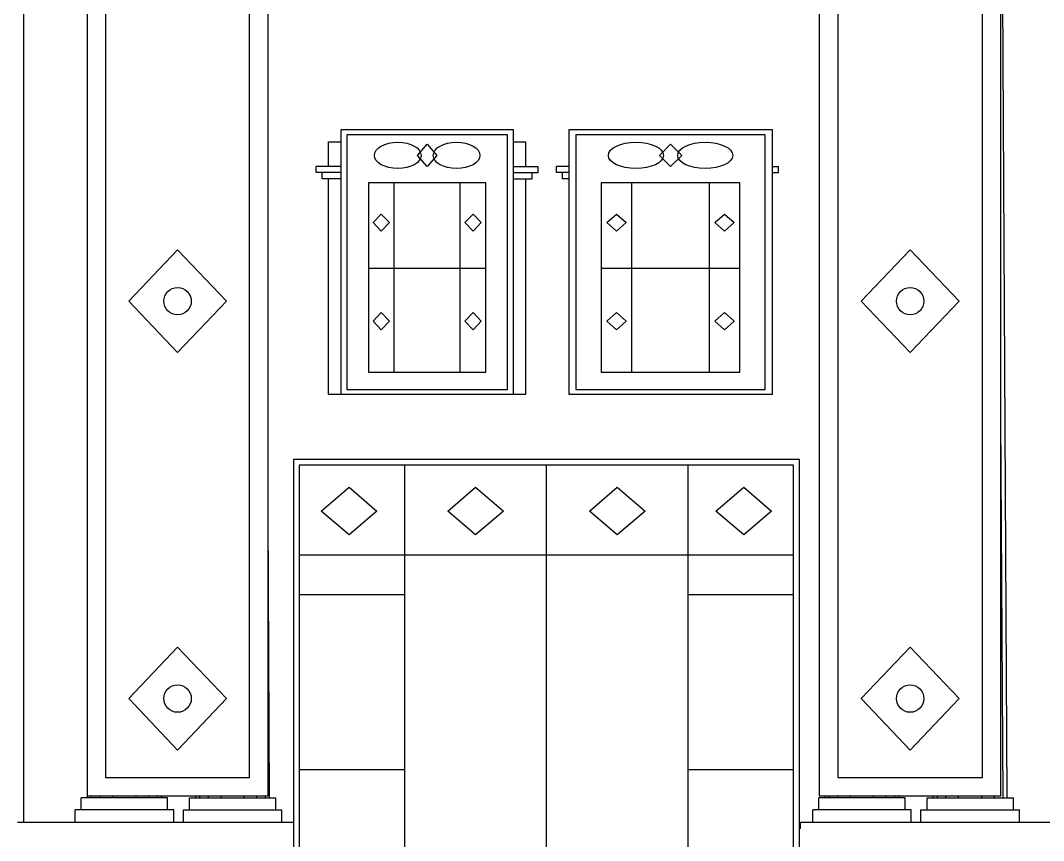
# Model space of a CAD drawing. Header units: inches. Extents: x 330 to 939, y 702 to 1608.
# Drawn here: x 762.1 to 836.8, y 763.6 to 823.5 of the extents above; entities that cross this region are included whole.
import ezdxf

# ---------------------------------------------------------------- set-up
doc = ezdxf.new("R2010")
doc.units = ezdxf.units.IN
doc.header["$MEASUREMENT"] = 0
for name, color, linetype, lineweight in [('01_EXISTING_RETAINED', 7, 'Continuous', 25), ('02_NEW_FACADE', 7, 'Continuous', 25), ('03_NEW_WINDOWS', 7, 'Continuous', 25), ('04_GLAZED_ENCLOSURES', 7, 'Continuous', 25)]:
    doc.layers.add(name, color=color, linetype=linetype, lineweight=lineweight)

# ---------------------------------------------------------------- blocks, each defined once
blk = doc.blocks.new('C_ENCLOSURE_07')
at = {"layer": '04_GLAZED_ENCLOSURES'}
for points in [[(18.45, -14.5), (18.45, 14.5), (-18.45, 14.5), (-18.45, -14.5)], [(18.03, -14.08), (18.03, 14.08), (-18.03, 14.08), (-18.03, -14.08)], [(-16.4205, 10.73), (-14.391, 12.47), (-12.3615, 10.73), (-14.391, 8.99)], [(-7.1955, 10.73), (-5.166, 12.47), (-3.1365, 10.73), (-5.166, 8.99)], [(3.1365, 10.73), (5.166, 12.47), (7.1955, 10.73), (5.166, 8.99)], [(12.3615, 10.73), (14.391, 12.47), (16.4205, 10.73), (14.391, 8.99)]]:
    blk.add_lwpolyline(points, close=True, dxfattribs=at)
for points in [[(-10.332, -14.08), (-10.332, 14.08)], [(0, -14.08), (0, 14.08)], [(10.332, -14.08), (10.332, 14.08)], [(-18.03, 7.54), (18.03, 7.54)], [(-18.03, 4.64), (-10.332, 4.64)], [(10.332, 4.64), (18.03, 4.64)], [(-18.03, -8.12), (-10.332, -8.12)], [(10.332, -8.12), (18.03, -8.12)]]:
    blk.add_lwpolyline(points, dxfattribs=at)
blk = doc.blocks.new('C_WINDOW_19')
at = {"layer": '03_NEW_WINDOWS'}
for points in [[(6.307, -9.642), (6.307, 9.642), (-6.307, 9.642), (-6.307, -9.642)], [(5.866, -9.295), (5.866, 9.295), (-5.866, 9.295), (-5.866, -9.295)], [(-0.694, 7.791), (0, 8.601), (0.694, 7.791), (0, 6.981)], [(4.289, -8.042), (4.289, 5.785), (-4.289, 5.785), (-4.289, -8.042)], [(-3.945, 2.881), (-3.345, 3.504), (-2.746, 2.881), (-3.345, 2.259)], [(2.746, 2.881), (3.345, 3.504), (3.945, 2.881), (3.345, 2.259)], [(-3.945, -4.309), (-3.345, -3.686), (-2.746, -4.309), (-3.345, -4.931)], [(2.746, -4.309), (3.345, -3.686), (3.945, -4.309), (3.345, -4.931)]]:
    blk.add_lwpolyline(points, close=True, dxfattribs=at)
for points in [[(-2.402, -8.042), (-2.402, 5.785)], [(2.402, -8.042), (2.402, 5.785)], [(-4.289, -0.437), (4.289, -0.437)]]:
    blk.add_lwpolyline(points, dxfattribs=at)
for centre in [(-2.144, 7.791), (2.144, 7.791)]:
    blk.add_ellipse(centre, major_axis=(1.703, 0), ratio=0.566191, dxfattribs=at)
blk = doc.blocks.new('C_WINDOW_21')
at = {"layer": '03_NEW_WINDOWS'}
for points in [[(7.431, -9.642), (7.431, 9.642), (-7.431, 9.642), (-7.431, -9.642)], [(6.911, -9.295), (6.911, 9.295), (-6.911, 9.295), (-6.911, -9.295)], [(-0.817, 7.791), (0, 8.601), (0.817, 7.791), (0, 6.981)], [(5.053, -8.042), (5.053, 5.785), (-5.053, 5.785), (-5.053, -8.042)], [(-4.647, 2.881), (-3.941, 3.504), (-3.235, 2.881), (-3.941, 2.259)], [(3.235, 2.881), (3.941, 3.504), (4.647, 2.881), (3.941, 2.259)], [(-4.647, -4.309), (-3.941, -3.686), (-3.235, -4.309), (-3.941, -4.931)], [(3.235, -4.309), (3.941, -3.686), (4.647, -4.309), (3.941, -4.931)]]:
    blk.add_lwpolyline(points, close=True, dxfattribs=at)
for points in [[(-2.83, -8.042), (-2.83, 5.785)], [(2.83, -8.042), (2.83, 5.785)], [(-5.053, -0.437), (5.053, -0.437)]]:
    blk.add_lwpolyline(points, dxfattribs=at)
for centre in [(-2.526, 7.791), (2.526, 7.791)]:
    blk.add_ellipse(centre, major_axis=(2.006, 0), ratio=0.480582, dxfattribs=at)

msp = doc.modelspace()

# ---------------------------------------------------------------- linework, layer by layer
at = {"layer": '01_EXISTING_RETAINED'}
for p, q in [((762.363, 866.834), (762.363, 764.974)), ((834.107, 766.772), (833.672, 846.773)), ((784.595, 812.84), (784.595, 814.637)), ((784.595, 814.637), (785.479, 814.637)), ((798.123, 814.637), (799.007, 814.637)), ((799.007, 812.84), (799.007, 814.637)), ((783.696, 812.39), (783.696, 812.84)), ((785.479, 812.84), (783.696, 812.84)), ((798.123, 812.84), (799.906, 812.84)), ((799.906, 812.39), (799.906, 812.84)), ((801.225, 812.39), (801.225, 812.84)), ((802.108, 812.84), (801.225, 812.84)), ((817, 812.84), (817.434, 812.84)), ((817.434, 812.39), (817.434, 812.84)), ((785.479, 812.39), (783.696, 812.39)), ((784.146, 811.941), (784.146, 812.39)), ((785.479, 811.941), (784.146, 811.941)), ((784.595, 796.21), (784.595, 811.941)), ((798.123, 812.39), (799.906, 812.39)), ((798.123, 811.941), (799.457, 811.941)), ((799.007, 796.21), (799.007, 811.941)), ((799.457, 811.941), (799.457, 812.39)), ((802.108, 812.39), (801.225, 812.39)), ((801.674, 811.941), (801.674, 812.39)), ((802.108, 811.941), (801.674, 811.941)), ((817, 812.39), (817.434, 812.39)), ((784.595, 796.21), (785.479, 796.21)), ((798.123, 796.21), (799.007, 796.21)), ((833.801, 766.772), (833.65, 794.474)), ((780.312, 766.772), (780.2, 787.4)), ((772.866, 766.772), (766.574, 766.772)), ((766.574, 765.873), (766.574, 766.772)), ((767.024, 766.772), (767.024, 766.9)), ((767.33, 766.772), (767.331, 766.9)), ((767.951, 766.772), (767.952, 766.9)), ((768.87, 766.772), (768.871, 766.9)), ((770.571, 766.772), (770.57, 766.9)), ((771.489, 766.772), (771.489, 766.9)), ((772.111, 766.772), (772.11, 766.9)), ((772.417, 766.772), (772.416, 766.9)), ((772.866, 765.873), (772.866, 766.772)), ((774.469, 765.873), (774.469, 766.772)), ((774.469, 766.772), (780.762, 766.772)), ((774.919, 766.772), (774.919, 766.9)), ((775.225, 766.772), (775.226, 766.9)), ((775.846, 766.772), (775.847, 766.9)), ((776.765, 766.772), (776.766, 766.9)), ((778.466, 766.772), (778.465, 766.9)), ((779.384, 766.772), (779.384, 766.9)), ((780.006, 766.772), (780.005, 766.9)), ((780.762, 765.873), (780.762, 766.772)), ((826.661, 766.772), (820.369, 766.772)), ((820.369, 765.873), (820.369, 766.772)), ((820.819, 766.772), (820.819, 766.9)), ((821.125, 766.772), (821.126, 766.9)), ((821.746, 766.772), (821.747, 766.9)), ((822.665, 766.772), (822.666, 766.9)), ((824.365, 766.772), (824.365, 766.9)), ((825.284, 766.772), (825.284, 766.9)), ((825.905, 766.772), (825.905, 766.9)), ((826.212, 766.772), (826.211, 766.9)), ((826.661, 765.873), (826.661, 766.772)), ((828.264, 765.873), (828.264, 766.772)), ((828.264, 766.772), (834.556, 766.772)), ((828.714, 766.772), (828.714, 766.9)), ((829.02, 766.772), (829.021, 766.9)), ((829.641, 766.772), (829.642, 766.9)), ((830.56, 766.772), (830.561, 766.9)), ((832.26, 766.772), (832.26, 766.9)), ((833.179, 766.772), (833.179, 766.9)), ((834.556, 765.873), (834.556, 766.772)), ((773.316, 765.873), (766.125, 765.873)), ((766.125, 764.974), (766.125, 765.873)), ((773.316, 764.974), (773.316, 765.873)), ((774.02, 764.974), (774.02, 765.873)), ((774.02, 765.873), (781.211, 765.873)), ((781.211, 764.974), (781.211, 765.873)), ((827.111, 765.873), (819.92, 765.873)), ((819.92, 764.974), (819.92, 765.873)), ((827.111, 764.974), (827.111, 765.873)), ((827.815, 764.974), (827.815, 765.873)), ((827.815, 765.873), (835.006, 765.873)), ((835.006, 764.974), (835.006, 765.873)), ((761.913, 764.974), (782.03, 764.974)), ((819.021, 764.974), (839.218, 764.974)), ((819.021, 764.524), (819.021, 764.974)), ((819.021, 764.524), (818.97, 764.524))]:
    msp.add_line(p, q, dxfattribs=at)
at = {"layer": '02_NEW_FACADE'}
for points in [[(780.2, 766.9), (780.2, 847.65), (767, 847.65), (767, 766.9)], [(833.65, 766.9), (833.65, 847.65), (820.4, 847.65), (820.4, 766.9)], [(778.85, 768.25), (778.85, 846.3), (768.35, 846.3), (768.35, 768.25)], [(832.3, 768.25), (832.3, 846.3), (821.75, 846.3), (821.75, 768.25)], [(770.036, 803), (773.6, 806.75), (777.164, 803), (773.6, 799.25)], [(823.447, 803), (827.025, 806.75), (830.602, 803), (827.025, 799.25)], [(770.036, 774), (773.6, 777.75), (777.164, 774), (773.6, 770.25)], [(823.447, 774), (827.025, 777.75), (830.602, 774), (827.025, 770.25)]]:
    msp.add_lwpolyline(points, close=True, dxfattribs=at)
for centre in [(773.6, 803), (827.025, 803), (773.6, 774), (827.025, 774)]:
    msp.add_circle(centre, 1, dxfattribs=at)

# ---------------------------------------------------------------- block references
at = {"layer": '03_NEW_WINDOWS'}
for name, p in [('C_WINDOW_19', (791.801, 805.852)), ('C_WINDOW_21', (809.554, 805.852))]:
    msp.add_blockref(name, p, dxfattribs=at)
at = {"layer": '04_GLAZED_ENCLOSURES'}
msp.add_blockref('C_ENCLOSURE_07', (800.5, 776.95), dxfattribs=at)

doc.saveas('drawing.dxf')
